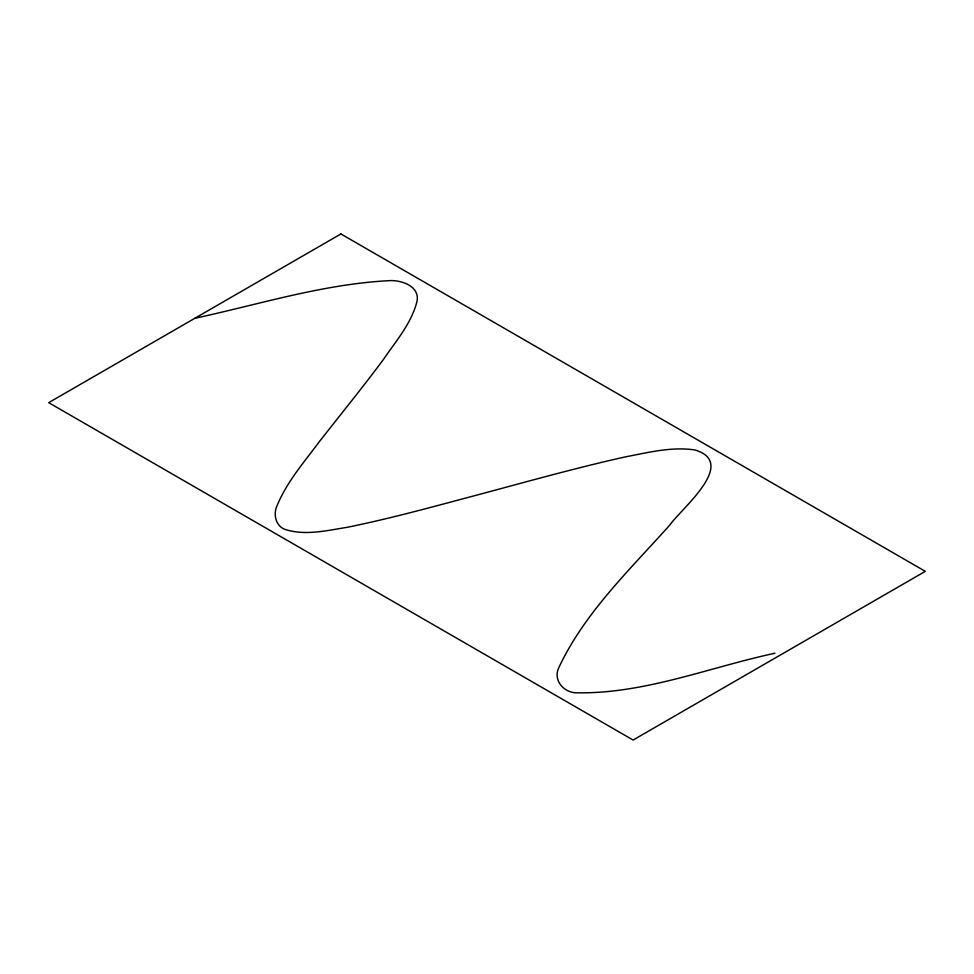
<?xml version="1.0" encoding="UTF-8"?>
<svg xmlns="http://www.w3.org/2000/svg" width="974" height="974" viewBox="0 0 974 974"><rect width="100%" height="100%" fill="white"/><g stroke="black" fill="none" stroke-linecap="round" stroke-linejoin="round"><path stroke-width="1.46" d="M774.939 653.237C708.975 667.385 643.315 694.486 575.062 692.758C562.729 691.662 552.964 679.475 558.893 667.47C584.704 612.561 629.886 569.729 669.82 525.023C681.118 508.745 738.341 462.906 694.888 449.951C671.512 446.469 648.039 452.569 625.186 456.916C573.954 468.348 523.44 482.678 472.743 496.192C430.983 507.284 389.296 518.813 346.914 527.36C327.24 530.453 306.493 535.59 286.794 529.966C275.727 527.238 272.671 514.321 277.359 504.97C287.233 481.436 304.302 461.919 319.375 441.636C340.73 414.315 362.669 387.457 383.318 359.613C395.882 341.131 411.576 323.344 417.042 301.185C419.806 286.49 402.299 280.354 390.598 280.585C324.013 283.787 259.62 304.302 194.8 318.303M340.9 233.955L48.7 402.652L633.1 740.045L925.3 571.348L340.9 233.955"/></g></svg>
